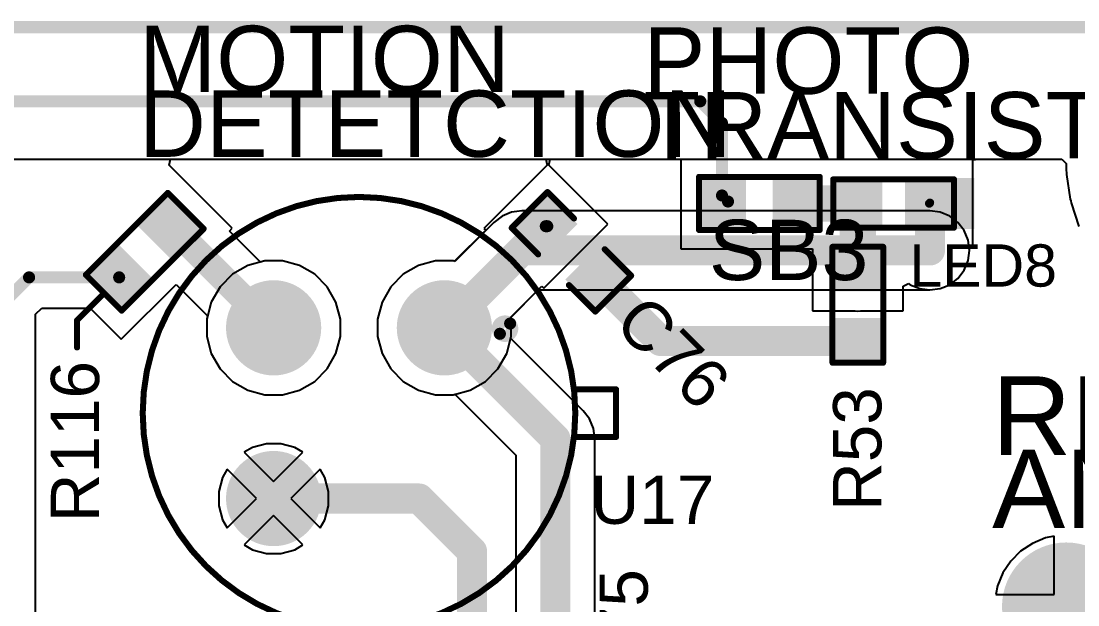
# Model space of a CAD drawing. Header units: millimetres. Extents: x 0 to 214, y 0 to 214.
# Drawn here: x 6.832 to 7.708, y 4.294 to 4.777 of the extents above; entities that cross this region are included whole.
import ezdxf

# ---------------------------------------------------------------- set-up
doc = ezdxf.new("R2010")
doc.units = ezdxf.units.MM
doc.header["$MEASUREMENT"] = 0
for name, color, linetype in [('BottomLayer', 5, 'Continuous'), ('BottomSolder', 6, 'Continuous'), ('Mechanical2', 216, 'Continuous'), ('MultiLayer', 9, 'Continuous'), ('PadHoleLayer', 156, 'Continuous'), ('TopLayer', 1, 'Continuous'), ('TopOverlay', 2, 'Continuous'), ('TopPaste', 8, 'Continuous'), ('TopSolder', 216, 'Continuous'), ('ViaHoleLayer', 16, 'Continuous')]:
    doc.layers.add(name, color=color, linetype=linetype)
doc.styles.add('Arial', font='', dxfattribs={"height": 0.2})
doc.styles.get('Arial').set_extended_font_data('Arial')

# ---------------------------------------------------------------- blocks, each defined once
blk = doc.blocks.new('R___0603_222')
at = {"layer": 'TopLayer'}
for points in [[(-0.015, 0.0175), (-0.015, -0.0175), (-0.045, -0.0175), (-0.045, 0.0175)], [(0.045, 0.0175), (0.045, -0.0175), (0.015, -0.0175), (0.015, 0.0175)]]:
    blk.add_hatch(color=1, dxfattribs=at).paths.add_polyline_path(points)
at = {"layer": 'TopPaste'}
for points in [[(-0.015, 0.0175), (-0.015, -0.0175), (-0.045, -0.0175), (-0.045, 0.0175)], [(0.045, 0.0175), (0.045, -0.0175), (0.015, -0.0175), (0.015, 0.0175)]]:
    blk.add_hatch(color=8, dxfattribs=at).paths.add_polyline_path(points)
at = {"layer": 'TopSolder'}
for points in [[(-0.011, 0.0215), (-0.011, -0.0215), (-0.049, -0.0215), (-0.049, 0.0215)], [(0.049, 0.0215), (0.049, -0.0215), (0.011, -0.0215), (0.011, 0.0215)]]:
    blk.add_hatch(color=216, dxfattribs=at).paths.add_polyline_path(points)
at = {"layer": 'TopOverlay', "const_width": 0.005}
for points in [[(0.048, 0.021), (-0.048, 0.021)], [(-0.048, -0.021), (-0.048, 0.021)], [(0.048, -0.021), (0.048, 0.021)], [(0.048, -0.021), (-0.048, -0.021)]]:
    blk.add_lwpolyline(points, dxfattribs=at)
at = {"layer": 'TopOverlay', "const_width": 0.0025}
for points in [[(-0.04925, 0.021, 1), (-0.04675, 0.021, 1)], [(-0.04925, 0.021, 1), (-0.04675, 0.021, 1)], [(0.04675, 0.021, 1), (0.04925, 0.021, 1)], [(0.04675, 0.021, 1), (0.04925, 0.021, 1)], [(-0.04925, -0.021, 1), (-0.04675, -0.021, 1)], [(-0.04925, -0.021, 1), (-0.04675, -0.021, 1)], [(0.04675, -0.021, 1), (0.04925, -0.021, 1)], [(0.04675, -0.021, 1), (0.04925, -0.021, 1)]]:
    blk.add_lwpolyline(points, format="xyb", close=True, dxfattribs=at)
blk = doc.blocks.new('HJ_SMA508_241')
at = {"layer": 'BottomLayer'}
h = blk.add_hatch(color=5, dxfattribs=at)
edge = h.paths.add_edge_path()
edge.add_arc((-0.1, 0.1), 0.0492126, 0, 360)
h = blk.add_hatch(color=5, dxfattribs=at)
edge = h.paths.add_edge_path()
edge.add_arc((0.1, 0.1), 0.0492126, 0, 360)
h = blk.add_hatch(color=5, dxfattribs=at)
edge = h.paths.add_edge_path()
edge.add_arc((0, 0), 0.0492126, 0, 360)
h = blk.add_hatch(color=5, dxfattribs=at)
edge = h.paths.add_edge_path()
edge.add_arc((-0.1, -0.1), 0.0492126, 0, 360)
h = blk.add_hatch(color=5, dxfattribs=at)
edge = h.paths.add_edge_path()
edge.add_arc((0.1, -0.1), 0.0492126, 0, 360)
at = {"layer": 'BottomSolder'}
h = blk.add_hatch(color=6, dxfattribs=at)
edge = h.paths.add_edge_path()
edge.add_arc((-0.1, 0.1), 0.0532126, 0, 360)
h = blk.add_hatch(color=6, dxfattribs=at)
edge = h.paths.add_edge_path()
edge.add_arc((0.1, 0.1), 0.0532126, 0, 360)
h = blk.add_hatch(color=6, dxfattribs=at)
edge = h.paths.add_edge_path()
edge.add_arc((0, 0), 0.0532126, 0, 360)
h = blk.add_hatch(color=6, dxfattribs=at)
edge = h.paths.add_edge_path()
edge.add_arc((-0.1, -0.1), 0.0532126, 0, 360)
h = blk.add_hatch(color=6, dxfattribs=at)
edge = h.paths.add_edge_path()
edge.add_arc((0.1, -0.1), 0.0532126, 0, 360)
at = {"layer": 'MultiLayer'}
h = blk.add_hatch(color=9, dxfattribs=at)
edge = h.paths.add_edge_path()
edge.add_arc((-0.1, 0.1), 0.0492126, 0, 360)
h = blk.add_hatch(color=9, dxfattribs=at)
edge = h.paths.add_edge_path()
edge.add_arc((0.1, 0.1), 0.0492126, 0, 360)
h = blk.add_hatch(color=9, dxfattribs=at)
edge = h.paths.add_edge_path()
edge.add_arc((0, 0), 0.0492126, 0, 360)
h = blk.add_hatch(color=9, dxfattribs=at)
edge = h.paths.add_edge_path()
edge.add_arc((-0.1, -0.1), 0.0492126, 0, 360)
h = blk.add_hatch(color=9, dxfattribs=at)
edge = h.paths.add_edge_path()
edge.add_arc((0.1, -0.1), 0.0492126, 0, 360)
at = {"layer": 'PadHoleLayer'}
h = blk.add_hatch(color=156, dxfattribs=at)
edge = h.paths.add_edge_path()
edge.add_arc((-0.1, 0.1), 0.0295275, 0, 360)
h = blk.add_hatch(color=156, dxfattribs=at)
edge = h.paths.add_edge_path()
edge.add_arc((0.1, 0.1), 0.0295275, 0, 360)
h = blk.add_hatch(color=156, dxfattribs=at)
edge = h.paths.add_edge_path()
edge.add_arc((0, 0), 0.027559, 0, 360)
h = blk.add_hatch(color=156, dxfattribs=at)
edge = h.paths.add_edge_path()
edge.add_arc((-0.1, -0.1), 0.0295275, 0, 360)
h = blk.add_hatch(color=156, dxfattribs=at)
edge = h.paths.add_edge_path()
edge.add_arc((0.1, -0.1), 0.0295275, 0, 360)
at = {"layer": 'TopLayer'}
h = blk.add_hatch(color=1, dxfattribs=at)
edge = h.paths.add_edge_path()
edge.add_arc((-0.1, 0.1), 0.0492126, 0, 360)
h = blk.add_hatch(color=1, dxfattribs=at)
edge = h.paths.add_edge_path()
edge.add_arc((0.1, 0.1), 0.0492126, 0, 360)
h = blk.add_hatch(color=1, dxfattribs=at)
edge = h.paths.add_edge_path()
edge.add_arc((0, 0), 0.0492126, 0, 360)
h = blk.add_hatch(color=1, dxfattribs=at)
edge = h.paths.add_edge_path()
edge.add_arc((-0.1, -0.1), 0.0492126, 0, 360)
h = blk.add_hatch(color=1, dxfattribs=at)
edge = h.paths.add_edge_path()
edge.add_arc((0.1, -0.1), 0.0492126, 0, 360)
at = {"layer": 'TopSolder'}
h = blk.add_hatch(color=216, dxfattribs=at)
edge = h.paths.add_edge_path()
edge.add_arc((-0.1, 0.1), 0.0532126, 0, 360)
h = blk.add_hatch(color=216, dxfattribs=at)
edge = h.paths.add_edge_path()
edge.add_arc((0.1, 0.1), 0.0532126, 0, 360)
h = blk.add_hatch(color=216, dxfattribs=at)
edge = h.paths.add_edge_path()
edge.add_arc((0, 0), 0.0532126, 0, 360)
h = blk.add_hatch(color=216, dxfattribs=at)
edge = h.paths.add_edge_path()
edge.add_arc((-0.1, -0.1), 0.0532126, 0, 360)
h = blk.add_hatch(color=216, dxfattribs=at)
edge = h.paths.add_edge_path()
edge.add_arc((0.1, -0.1), 0.0532126, 0, 360)
at = {"layer": 'TopOverlay', "const_width": 0.005}
for points in [[(0.045, 0.12), (-0.043, 0.12)], [(-0.12, -0.045), (-0.12, 0.043)], [(0.12, -0.045), (0.12, 0.043)], [(0.045, -0.12), (-0.043, -0.12)]]:
    blk.add_lwpolyline(points, dxfattribs=at)
at = {"layer": 'TopOverlay', "const_width": 0.0025}
for points in [[(-0.04425, 0.12, 1), (-0.04175, 0.12, 1)], [(0.04375, 0.12, 1), (0.04625, 0.12, 1)], [(-0.12125, 0.043, 1), (-0.11875, 0.043, 1)], [(0.11875, 0.043, 1), (0.12125, 0.043, 1)], [(-0.12125, -0.045, 1), (-0.11875, -0.045, 1)], [(0.11875, -0.045, 1), (0.12125, -0.045, 1)], [(-0.04425, -0.12, 1), (-0.04175, -0.12, 1)], [(0.04375, -0.12, 1), (0.04625, -0.12, 1)]]:
    blk.add_lwpolyline(points, format="xyb", close=True, dxfattribs=at)
blk = doc.blocks.new('AS312_252')
at = {"layer": 'BottomLayer'}
h = blk.add_hatch(color=5, dxfattribs=at)
edge = h.paths.add_edge_path()
edge.add_arc((-0.1, 0.05), 0.035433, 0, 360)
h = blk.add_hatch(color=5, dxfattribs=at)
edge = h.paths.add_edge_path()
edge.add_arc((0.1, 0.05), 0.035433, 0, 360)
h = blk.add_hatch(color=5, dxfattribs=at)
edge = h.paths.add_edge_path()
edge.add_arc((1e-07, -0.05), 0.035433, 0, 360)
at = {"layer": 'BottomSolder'}
h = blk.add_hatch(color=6, dxfattribs=at)
edge = h.paths.add_edge_path()
edge.add_arc((-0.1, 0.05), 0.039433, 0, 360)
h = blk.add_hatch(color=6, dxfattribs=at)
edge = h.paths.add_edge_path()
edge.add_arc((0.1, 0.05), 0.039433, 0, 360)
h = blk.add_hatch(color=6, dxfattribs=at)
edge = h.paths.add_edge_path()
edge.add_arc((1e-07, -0.05), 0.039433, 0, 360)
at = {"layer": 'MultiLayer'}
h = blk.add_hatch(color=9, dxfattribs=at)
edge = h.paths.add_edge_path()
edge.add_arc((-0.1, 0.05), 0.035433, 0, 360)
h = blk.add_hatch(color=9, dxfattribs=at)
edge = h.paths.add_edge_path()
edge.add_arc((0.1, 0.05), 0.035433, 0, 360)
h = blk.add_hatch(color=9, dxfattribs=at)
edge = h.paths.add_edge_path()
edge.add_arc((1e-07, -0.05), 0.035433, 0, 360)
at = {"layer": 'PadHoleLayer'}
h = blk.add_hatch(color=156, dxfattribs=at)
edge = h.paths.add_edge_path()
edge.add_arc((-0.1, 0.05), 0.0177165, 0, 360)
h = blk.add_hatch(color=156, dxfattribs=at)
edge = h.paths.add_edge_path()
edge.add_arc((0.1, 0.05), 0.0177165, 0, 360)
h = blk.add_hatch(color=156, dxfattribs=at)
edge = h.paths.add_edge_path()
edge.add_arc((1e-07, -0.05), 0.0177165, 0, 360)
at = {"layer": 'TopLayer'}
h = blk.add_hatch(color=1, dxfattribs=at)
edge = h.paths.add_edge_path()
edge.add_arc((-0.1, 0.05), 0.035433, 0, 360)
h = blk.add_hatch(color=1, dxfattribs=at)
edge = h.paths.add_edge_path()
edge.add_arc((0.1, 0.05), 0.035433, 0, 360)
h = blk.add_hatch(color=1, dxfattribs=at)
edge = h.paths.add_edge_path()
edge.add_arc((1e-07, -0.05), 0.035433, 0, 360)
at = {"layer": 'TopSolder'}
h = blk.add_hatch(color=216, dxfattribs=at)
edge = h.paths.add_edge_path()
edge.add_arc((-0.1, 0.05), 0.039433, 0, 360)
h = blk.add_hatch(color=216, dxfattribs=at)
edge = h.paths.add_edge_path()
edge.add_arc((0.1, 0.05), 0.039433, 0, 360)
h = blk.add_hatch(color=216, dxfattribs=at)
edge = h.paths.add_edge_path()
edge.add_arc((1e-07, -0.05), 0.039433, 0, 360)
at = {"layer": 'TopOverlay'}
for points, const_width in [([(0.1791338, 0.05, 1), (-0.179134, 0.05, 1)], 0.005), ([(-0.1379021, 0.2144909, 1), (-0.1354021, 0.2144909, 1)], 0.0025), ([(-0.1379021, 0.2144909, 1), (-0.1354021, 0.2144909, 1)], 0.0025), ([(-0.1657588, 0.1866342, 1), (-0.1632588, 0.1866342, 1)], 0.0025), ([(-0.1657409, 0.1866521, 1), (-0.1632409, 0.1866521, 1)], 0.0025), ([(-0.1133305, 0.1899194, 1), (-0.1108305, 0.1899194, 1)], 0.0025), ([(-0.14125, 0.1619999, 1), (-0.13875, 0.1619999, 1)], 0.0025), ([(-0.129, 0.086, 1), (-0.141, 0.086, 1)], 0.01), ([(-0.1435, 0.086, 1), (-0.1385, 0.086, 1)], 0.005), ([(-0.1315, 0.086, 1), (-0.1265, 0.086, 1)], 0.005), ([(-0.180384, 0.05, 1), (-0.177884, 0.05, 1)], 0.0025), ([(0.1778838, 0.05, 1), (0.1803838, 0.05, 1)], 0.0025)]:
    blk.add_lwpolyline(points, format="xyb", close=True, dxfattribs=dict(at, const_width=const_width))
at = {"layer": 'TopOverlay', "const_width": 0.005}
for points in [[(-0.1366521, 0.2144909), (-0.1644909, 0.1866521)], [(-0.1120805, 0.1899194), (-0.1366521, 0.2144909)], [(-0.14, 0.1619999), (-0.1645088, 0.1866342)]]:
    blk.add_lwpolyline(points, dxfattribs=at)
blk = doc.blocks.new('ALS_PT19_315C_L177_TR_297')
at = {"layer": 'TopLayer'}
for points in [[(-0.04566925, 0.01614175), (-0.01338575, 0.01614175), (-0.01338575, -0.01614175), (-0.04566925, -0.01614175)], [(0.01338585, 0.01614175), (0.04566935, 0.01614175), (0.04566935, -0.01614175), (0.01338585, -0.01614175)]]:
    blk.add_hatch(color=1, dxfattribs=at).paths.add_polyline_path(points)
at = {"layer": 'TopOverlay'}
blk.add_hatch(color=2, dxfattribs=at).paths.add_polyline_path([(-0.0670057, -0.0209943), (-0.0500057, -0.0209943), (-0.0500057, 0.0210057), (-0.0670057, 0.0210057)])
at = {"layer": 'TopPaste'}
for points in [[(-0.04566925, 0.01614175), (-0.01338575, 0.01614175), (-0.01338575, -0.01614175), (-0.04566925, -0.01614175)], [(0.01338585, 0.01614175), (0.04566935, 0.01614175), (0.04566935, -0.01614175), (0.01338585, -0.01614175)]]:
    blk.add_hatch(color=8, dxfattribs=at).paths.add_polyline_path(points)
at = {"layer": 'TopSolder'}
for points in [[(-0.04966925, 0.02014175), (-0.00938575, 0.02014175), (-0.00938575, -0.02014175), (-0.04966925, -0.02014175)], [(0.00938585, 0.02014175), (0.04966935, 0.02014175), (0.04966935, -0.02014175), (0.00938585, -0.02014175)]]:
    blk.add_hatch(color=216, dxfattribs=at).paths.add_polyline_path(points)
at = {"layer": 'TopOverlay', "const_width": 0.005}
for points in [[(-0.0499999, 0.02), (-0.0499999, -0.02)], [(0.049, 0.02), (-0.0499999, 0.02)], [(0.05, 0.02), (0.05, -0.02)], [(0.05, -0.02), (-0.0499999, -0.02)]]:
    blk.add_lwpolyline(points, dxfattribs=at)
at = {"layer": 'TopOverlay', "const_width": 0.0025}
for points in [[(-0.0512499, 0.02, 1), (-0.0487499, 0.02, 1)], [(-0.0512499, 0.02, 1), (-0.0487499, 0.02, 1)], [(0.04775, 0.02, 1), (0.05025, 0.02, 1)], [(0.04875, 0.02, 1), (0.05125, 0.02, 1)], [(-0.0512499, -0.02, 1), (-0.0487499, -0.02, 1)], [(-0.0512499, -0.02, 1), (-0.0487499, -0.02, 1)], [(0.04875, -0.02, 1), (0.05125, -0.02, 1)], [(0.04875, -0.02, 1), (0.05125, -0.02, 1)]]:
    blk.add_lwpolyline(points, format="xyb", close=True, dxfattribs=at)
blk = doc.blocks.new('C__0603_320')
at = {"layer": 'TopLayer'}
for points in [[(-0.015, 0.0175), (-0.015, -0.0175), (-0.045, -0.0175), (-0.045, 0.0175)], [(0.045, 0.0175), (0.045, -0.0175), (0.015, -0.0175), (0.015, 0.0175)]]:
    blk.add_hatch(color=1, dxfattribs=at).paths.add_polyline_path(points)
at = {"layer": 'TopPaste'}
for points in [[(-0.015, 0.0175), (-0.015, -0.0175), (-0.045, -0.0175), (-0.045, 0.0175)], [(0.045, 0.0175), (0.045, -0.0175), (0.015, -0.0175), (0.015, 0.0175)]]:
    blk.add_hatch(color=8, dxfattribs=at).paths.add_polyline_path(points)
at = {"layer": 'TopSolder'}
for points in [[(-0.0126378, 0.0198622), (-0.0126378, -0.0198622), (-0.0473622, -0.0198622), (-0.0473622, 0.0198622)], [(0.0473622, 0.0198622), (0.0473622, -0.0198622), (0.0126378, -0.0198622), (0.0126378, 0.0198622)]]:
    blk.add_hatch(color=216, dxfattribs=at).paths.add_polyline_path(points)
at = {"layer": 'TopOverlay', "const_width": 0.005}
for points in [[(-0.049, -0.021), (-0.049, 0.021)], [(-0.049, 0.021), (-0.018, 0.021)], [(0.018, 0.021), (0.049, 0.021)], [(0.049, -0.021), (0.049, 0.021)], [(-0.049, -0.021), (-0.018, -0.021)], [(0.018, -0.021), (0.049, -0.021)]]:
    blk.add_lwpolyline(points, dxfattribs=at)
at = {"layer": 'TopOverlay', "const_width": 0.0025}
for points in [[(-0.05025, 0.021, 1), (-0.04775, 0.021, 1)], [(-0.05025, 0.021, 1), (-0.04775, 0.021, 1)], [(-0.01925, 0.021, 1), (-0.01675, 0.021, 1)], [(0.01675, 0.021, 1), (0.01925, 0.021, 1)], [(0.04775, 0.021, 1), (0.05025, 0.021, 1)], [(0.04775, 0.021, 1), (0.05025, 0.021, 1)], [(-0.05025, -0.021, 1), (-0.04775, -0.021, 1)], [(-0.05025, -0.021, 1), (-0.04775, -0.021, 1)], [(-0.01925, -0.021, 1), (-0.01675, -0.021, 1)], [(0.01675, -0.021, 1), (0.01925, -0.021, 1)], [(0.04775, -0.021, 1), (0.05025, -0.021, 1)], [(0.04775, -0.021, 1), (0.05025, -0.021, 1)]]:
    blk.add_lwpolyline(points, format="xyb", close=True, dxfattribs=at)
blk = doc.blocks.new('S______B______391')
at = {"layer": 'TopLayer'}
for points in [[(-0.045, -0.0175), (-0.045, 0.0175), (-0.015, 0.0175), (-0.015, -0.0175)], [(0.015, -0.0175), (0.015, 0.0175), (0.045, 0.0175), (0.045, -0.0175)]]:
    blk.add_hatch(color=1, dxfattribs=at).paths.add_polyline_path(points)
at = {"layer": 'TopPaste'}
for points in [[(-0.045, -0.0175), (-0.045, 0.0175), (-0.015, 0.0175), (-0.015, -0.0175)], [(0.015, -0.0175), (0.015, 0.0175), (0.045, 0.0175), (0.045, -0.0175)]]:
    blk.add_hatch(color=8, dxfattribs=at).paths.add_polyline_path(points)
at = {"layer": 'TopSolder'}
for points in [[(-0.049, -0.0215), (-0.049, 0.0215), (-0.011, 0.0215), (-0.011, -0.0215)], [(0.011, -0.0215), (0.011, 0.0215), (0.049, 0.0215), (0.049, -0.0215)]]:
    blk.add_hatch(color=216, dxfattribs=at).paths.add_polyline_path(points)
at = {"layer": 'TopOverlay', "const_width": 0.005}
for points in [[(0.05, 0.022), (-0.05, 0.022)], [(-0.05, 0.022), (-0.05, -0.022)], [(0.05, 0.022), (0.05, -0.022)], [(0.05, -0.022), (-0.05, -0.022)]]:
    blk.add_lwpolyline(points, dxfattribs=at)
at = {"layer": 'TopOverlay', "const_width": 0.0025}
for points in [[(-0.05125, 0.022, 1), (-0.04875, 0.022, 1)], [(-0.05125, 0.022, 1), (-0.04875, 0.022, 1)], [(0.04875, 0.022, 1), (0.05125, 0.022, 1)], [(0.04875, 0.022, 1), (0.05125, 0.022, 1)], [(-0.05125, -0.022, 1), (-0.04875, -0.022, 1)], [(-0.05125, -0.022, 1), (-0.04875, -0.022, 1)], [(0.04875, -0.022, 1), (0.05125, -0.022, 1)], [(0.04875, -0.022, 1), (0.05125, -0.022, 1)]]:
    blk.add_lwpolyline(points, format="xyb", close=True, dxfattribs=at)
blk = doc.blocks.new('R___0603_397')
at = {"layer": 'TopLayer'}
for points in [[(-0.015, 0.0175), (-0.015, -0.0175), (-0.045, -0.0175), (-0.045, 0.0175)], [(0.045, 0.0175), (0.045, -0.0175), (0.015, -0.0175), (0.015, 0.0175)]]:
    blk.add_hatch(color=1, dxfattribs=at).paths.add_polyline_path(points)
at = {"layer": 'TopPaste'}
for points in [[(-0.015, 0.0175), (-0.015, -0.0175), (-0.045, -0.0175), (-0.045, 0.0175)], [(0.045, 0.0175), (0.045, -0.0175), (0.015, -0.0175), (0.015, 0.0175)]]:
    blk.add_hatch(color=8, dxfattribs=at).paths.add_polyline_path(points)
at = {"layer": 'TopSolder'}
for points in [[(-0.011, 0.0215), (-0.011, -0.0215), (-0.049, -0.0215), (-0.049, 0.0215)], [(0.049, 0.0215), (0.049, -0.0215), (0.011, -0.0215), (0.011, 0.0215)]]:
    blk.add_hatch(color=216, dxfattribs=at).paths.add_polyline_path(points)
at = {"layer": 'TopOverlay', "const_width": 0.005}
for points in [[(-0.048, 0.021), (-0.048, -0.021)], [(-0.048, 0.021), (0.048, 0.021)], [(0.048, 0.021), (0.048, -0.021)], [(-0.048, -0.021), (0.048, -0.021)]]:
    blk.add_lwpolyline(points, dxfattribs=at)
at = {"layer": 'TopOverlay', "const_width": 0.0025}
for points in [[(-0.04925, 0.021, 1), (-0.04675, 0.021, 1)], [(-0.04925, 0.021, 1), (-0.04675, 0.021, 1)], [(0.04675, 0.021, 1), (0.04925, 0.021, 1)], [(0.04675, 0.021, 1), (0.04925, 0.021, 1)], [(-0.04925, -0.021, 1), (-0.04675, -0.021, 1)], [(-0.04925, -0.021, 1), (-0.04675, -0.021, 1)], [(0.04675, -0.021, 1), (0.04925, -0.021, 1)], [(0.04675, -0.021, 1), (0.04925, -0.021, 1)]]:
    blk.add_lwpolyline(points, format="xyb", close=True, dxfattribs=at)

msp = doc.modelspace()

# ---------------------------------------------------------------- hatches: boundary and pattern name
at = {"layer": 'BottomLayer'}
h = msp.add_hatch(color=5, dxfattribs=at)
edge = h.paths.add_edge_path()
edge.add_arc((7.5851096, 4.587533), 0.011811, 0, 360)
h = msp.add_hatch(color=5, dxfattribs=at)
edge = h.paths.add_edge_path()
edge.add_arc((7.4738676, 4.512533), 0.011811, 0, 360)
at = {"layer": 'TopLayer'}
h = msp.add_hatch(color=1, dxfattribs=at)
edge = h.paths.add_edge_path()
edge.add_arc((7.5851096, 4.587533), 0.011811, 0, 360)
h = msp.add_hatch(color=1, dxfattribs=at)
edge = h.paths.add_edge_path()
edge.add_arc((7.4738676, 4.512533), 0.011811, 0, 360)
at = {"layer": 'ViaHoleLayer'}
h = msp.add_hatch(color=16, dxfattribs=at)
edge = h.paths.add_edge_path()
edge.add_arc((7.5851096, 4.587533), 0.0059055, 0, 360)
h = msp.add_hatch(color=16, dxfattribs=at)
edge = h.paths.add_edge_path()
edge.add_arc((7.4738676, 4.512533), 0.0059055, 0, 360)

# ---------------------------------------------------------------- linework, layer by layer
at = {"layer": 'BottomLayer'}
for p, q in [((3.7879547, 4.6631298), (7.6943672, 4.6631298)), ((7.6943672, 4.6631298), (7.6979028, 4.6595942)), ((7.6979028, 4.6595942), (7.6979027, 4.6536865)), ((7.6979027, 4.6536865), (7.6982154, 4.6521145)), ((7.6982154, 4.6521145), (7.6981511, 4.6505134)), ((7.6981511, 4.6505134), (7.7013683, 4.6300884)), ((7.7013683, 4.6300884), (7.7019217, 4.6285845)), ((7.7019217, 4.6285845), (7.7021073, 4.6269929)), ((7.7021073, 4.6269929), (7.7084634, 4.6073171)), ((7.2307249, 4.6159217), (7.2239359, 4.6107122)), ((7.2386309, 4.6191965), (7.2307249, 4.6159217)), ((7.242873, 4.6197549), (7.2386309, 4.6191965)), ((7.2471151, 4.6203134), (7.242873, 4.6197549)), ((7.5851096, 4.6203134), (7.2471151, 4.6203134)), ((7.5935938, 4.6191964), (7.5851096, 4.6203134)), ((7.6014998, 4.6159217), (7.5935938, 4.6191964)), ((7.6082888, 4.6107122), (7.6014998, 4.6159217)), ((7.2239359, 4.6107122), (7.1916775, 4.5784538)), ((7.6134983, 4.6039232), (7.6082888, 4.6107122)), ((7.616773, 4.5960172), (7.6134983, 4.6039232)), ((7.61789, 4.587533), (7.616773, 4.5960172)), ((7.616773, 4.5790488), (7.61789, 4.587533)), ((7.0342591, 4.5788292), (7.0201607, 4.5750516)), ((7.0488549, 4.5788292), (7.0342591, 4.5788292)), ((7.0629533, 4.5750516), (7.0488549, 4.5788292)), ((7.1756805, 4.5788292), (7.1615821, 4.5750516)), ((7.1902763, 4.5788292), (7.1756805, 4.5788292)), ((7.1916775, 4.5784538), (7.1902763, 4.5788292)), ((7.6134983, 4.5711428), (7.616773, 4.5790488)), ((7.0201607, 4.5750516), (7.0075203, 4.5677537)), ((7.0755937, 4.5677537), (7.0629533, 4.5750516)), ((7.1615821, 4.5750516), (7.1489417, 4.5677537)), ((7.6082888, 4.5643538), (7.6134983, 4.5711428)), ((7.0075203, 4.5677537), (6.9971996, 4.557433)), ((7.0859144, 4.557433), (7.0755937, 4.5677537)), ((7.1489417, 4.5677537), (7.138621, 4.557433)), ((7.6014998, 4.5591443), (7.6082888, 4.5643538)), ((6.9971996, 4.557433), (6.9899017, 4.5447926)), ((7.0932123, 4.5447926), (7.0859144, 4.557433)), ((7.138621, 4.557433), (7.1313231, 4.5447926)), ((7.2380359, 4.5320954), (7.2606931, 4.5547526)), ((7.2606931, 4.5547526), (7.5851096, 4.5547526)), ((7.5851096, 4.5547526), (7.5935938, 4.5558696)), ((7.5935938, 4.5558696), (7.6014998, 4.5591443)), ((6.9899017, 4.5447926), (6.9861241, 4.5306942)), ((7.0969899, 4.5306942), (7.0932123, 4.5447926)), ((7.1313231, 4.5447926), (7.1275455, 4.5306942)), ((6.9861241, 4.5306942), (6.9861241, 4.5160984)), ((7.0969899, 4.5160984), (7.0969899, 4.5306942)), ((7.1275455, 4.5306942), (7.1275455, 4.5160984)), ((7.2384113, 4.5306942), (7.2380359, 4.5320954)), ((7.2384113, 4.5160984), (7.2384113, 4.5306942)), ((6.9861241, 4.5160984), (6.9899017, 4.502)), ((7.0932123, 4.502), (7.0969899, 4.5160984)), ((7.1275455, 4.5160984), (7.1313231, 4.502)), ((7.2346337, 4.502), (7.2384113, 4.5160984)), ((6.9899017, 4.502), (6.9971996, 4.4893596)), ((7.0859144, 4.4893596), (7.0932123, 4.502)), ((7.1313231, 4.502), (7.138621, 4.4893596)), ((7.2273358, 4.4893596), (7.2346337, 4.502)), ((6.9971996, 4.4893596), (7.0075203, 4.4790389)), ((7.0755937, 4.4790389), (7.0859144, 4.4893596)), ((7.138621, 4.4893596), (7.1489417, 4.4790389)), ((7.2170151, 4.4790389), (7.2273358, 4.4893596)), ((7.0075203, 4.4790389), (7.0201607, 4.471741)), ((7.0629533, 4.471741), (7.0755937, 4.4790389)), ((7.1489417, 4.4790389), (7.1615821, 4.471741)), ((7.2043747, 4.471741), (7.2170151, 4.4790389)), ((7.0201607, 4.471741), (7.0342591, 4.4679634)), ((7.0342591, 4.4679634), (7.0488549, 4.4679634)), ((7.0488549, 4.4679634), (7.0629533, 4.471741)), ((7.1615821, 4.471741), (7.1756805, 4.4679634)), ((7.1756805, 4.4679634), (7.1902763, 4.4679634)), ((7.1902763, 4.4679634), (7.2043747, 4.471741)), ((7.0240206, 4.4243118), (7.0172639, 4.4204108)), ((7.0172639, 4.4204108), (7.0415574, 4.3961173)), ((7.0355758, 4.427408), (7.0240206, 4.4243118)), ((7.0475384, 4.427408), (7.0355758, 4.427408)), ((7.0415574, 4.3961173), (7.0658508, 4.4204106)), ((7.0590936, 4.4243118), (7.0475384, 4.427408)), ((7.0658508, 4.4204106), (7.0590936, 4.4243118)), ((7.0031216, 4.4062688), (6.9992203, 4.3995115)), ((7.0274153, 4.3819751), (7.0031216, 4.4062688)), ((7.0799928, 4.4062684), (7.0556996, 4.3819751)), ((7.0838939, 4.3995115), (7.0799928, 4.4062684)), ((6.9992203, 4.3995115), (6.9961241, 4.3879563)), ((7.0869901, 4.3879563), (7.0838939, 4.3995115)), ((6.9961241, 4.3879563), (6.9961241, 4.3759937)), ((7.0869901, 4.3759937), (7.0869901, 4.3879563)), ((6.9961241, 4.3759937), (6.9992203, 4.3644385)), ((7.0031215, 4.3576814), (7.0274153, 4.3819751)), ((7.0556996, 4.3819751), (7.0799929, 4.3576818)), ((7.0838939, 4.3644385), (7.0869901, 4.3759937)), ((7.0415574, 4.367833), (7.0172637, 4.3435393)), ((7.0658509, 4.3435395), (7.0415574, 4.367833)), ((6.9992203, 4.3644385), (7.0031215, 4.3576814)), ((7.0799929, 4.3576818), (7.0838939, 4.3644385)), ((7.687978, 4.3507797), (7.6807067, 4.3493334)), ((7.687978, 4.3023965), (7.687978, 4.3507797)), ((7.0172637, 4.3435393), (7.0240206, 4.3396382)), ((7.0590936, 4.3396382), (7.0658509, 4.3435395)), ((7.6699307, 4.3448698), (7.6602326, 4.3383897)), ((7.6807067, 4.3493334), (7.6699307, 4.3448698)), ((7.0240206, 4.3396382), (7.0355758, 4.336542)), ((7.0355758, 4.336542), (7.0475384, 4.336542)), ((7.0475384, 4.336542), (7.0590936, 4.3396382)), ((7.6602326, 4.3383897), (7.651985, 4.3301421)), ((7.651985, 4.3301421), (7.6455049, 4.320444)), ((7.6455049, 4.320444), (7.6410413, 4.309668)), ((7.6410413, 4.309668), (7.6395949, 4.3023965)), ((7.6395949, 4.3023965), (7.687978, 4.3023965))]:
    msp.add_line(p, q, dxfattribs=at)
at = {"layer": 'BottomLayer', "const_width": 0.025}
for points in [[(7.1829784, 4.5233963), (7.2471151, 4.587533)], [(7.2471151, 4.587533), (7.5851096, 4.587533)]]:
    msp.add_lwpolyline(points, dxfattribs=at)
at = {"layer": 'BottomLayer', "const_width": 0.0125}
for points in [[(7.2408651, 4.587533, 1), (7.2533651, 4.587533, 1)], [(7.2408651, 4.587533, 1), (7.2533651, 4.587533, 1)], [(7.5788596, 4.587533, 1), (7.5913596, 4.587533, 1)], [(7.1767284, 4.5233963, 1), (7.1892284, 4.5233963, 1)]]:
    msp.add_lwpolyline(points, format="xyb", close=True, dxfattribs=at)
at = {"layer": 'Mechanical2', "const_width": 0.01}
msp.add_lwpolyline([(-0.1093291, 4.7724586), (7.961537, 4.7724586)], dxfattribs=at)
at = {"layer": 'TopLayer'}
for p, q in [((6.9550423, 4.6581298), (6.9561132, 4.6631298)), ((7.0073181, 4.605854), (6.9550423, 4.6581298)), ((6.9561132, 4.6631298), (7.2669958, 4.6631298)), ((7.2680147, 4.6581298), (7.2157021, 4.6058172)), ((7.2669958, 4.6631298), (7.2680147, 4.6581298)), ((7.2694555, 4.6581298), (7.2704744, 4.6631298)), ((7.3182325, 4.6093528), (7.2694555, 4.6581298)), ((7.2704744, 4.6631298), (7.3788676, 4.6631298)), ((7.3788676, 4.6631298), (7.3788676, 4.5889636)), ((7.6206476, 4.6625379), (7.6254025, 4.6631298)), ((7.6206476, 4.5902546), (7.6206476, 4.6625379)), ((7.6254025, 4.6631298), (7.6943673, 4.6631298)), ((7.6943673, 4.6631298), (7.6979029, 4.6595942)), ((7.6979029, 4.6595942), (7.6979028, 4.6536866)), ((7.6979028, 4.6536866), (7.6982154, 4.652115)), ((7.6982154, 4.652115), (7.6981511, 4.6505137)), ((7.6981511, 4.6505137), (7.7013682, 4.6300885)), ((7.7013682, 4.6300885), (7.7019217, 4.6285843)), ((7.7019217, 4.6285843), (7.7021073, 4.6269928)), ((7.7021073, 4.6269928), (7.7084634, 4.607317)), ((7.0049985, 4.6035344), (7.0073181, 4.605854)), ((7.0306663, 4.5778665), (7.0049985, 4.6035344)), ((7.2171987, 4.6043206), (7.1914049, 4.5785268)), ((7.2157021, 4.6058172), (7.2171987, 4.6043206)), ((7.2651995, 4.5563198), (7.3182325, 4.6093528)), ((7.3788676, 4.5889636), (7.4878835, 4.5889636)), ((7.4878835, 4.5889636), (7.4878835, 4.537533)), ((7.616773, 4.5790488), (7.61789, 4.587533)), ((7.61789, 4.587533), (7.61789, 4.5902546)), ((7.61789, 4.5902546), (7.6206476, 4.5902546)), ((7.0342591, 4.5788292), (7.0306663, 4.5778665)), ((7.0488549, 4.5788292), (7.0342591, 4.5788292)), ((7.0629533, 4.5750516), (7.0488549, 4.5788292)), ((7.1756805, 4.5788292), (7.1615821, 4.5750516)), ((7.1902763, 4.5788292), (7.1756805, 4.5788292)), ((7.1914049, 4.5785268), (7.1902763, 4.5788292)), ((7.6134983, 4.5711428), (7.616773, 4.5790488)), ((7.0755937, 4.5677537), (7.0629533, 4.5750516)), ((7.1615821, 4.5750516), (7.1489417, 4.5677537)), ((7.6082888, 4.5643538), (7.6134983, 4.5711428)), ((7.0859144, 4.557433), (7.0755937, 4.5677537)), ((7.1489417, 4.5677537), (7.138621, 4.557433)), ((7.5628835, 4.5579699), (7.5673679, 4.5601813)), ((7.5673679, 4.5601813), (7.5687194, 4.5591443)), ((7.6014998, 4.5591443), (7.6082888, 4.5643538)), ((6.9153943, 4.5139302), (6.9607795, 4.5593154)), ((6.9607795, 4.5593154), (6.9868165, 4.5332784)), ((7.0932123, 4.5447926), (7.0859144, 4.557433)), ((7.138621, 4.557433), (7.1313231, 4.5447926)), ((7.2379628, 4.5323679), (7.2635571, 4.5579622)), ((7.2635571, 4.5579622), (7.2651995, 4.5563198)), ((7.5628835, 4.537533), (7.5628835, 4.5579699)), ((7.5687194, 4.5591443), (7.5766254, 4.5558696)), ((7.5766254, 4.5558696), (7.5851096, 4.5547526)), ((7.5851096, 4.5547526), (7.5935938, 4.5558696)), ((7.5935938, 4.5558696), (7.6014998, 4.5591443)), ((7.0969899, 4.5306942), (7.0932123, 4.5447926)), ((7.1313231, 4.5447926), (7.1275455, 4.5306942)), ((6.8444711, 4.5345899), (6.8495868, 4.5397056)), ((6.8444711, 4.227885), (6.8444711, 4.5345899)), ((6.8495868, 4.5397056), (6.8896189, 4.5397056)), ((6.8896189, 4.5397056), (6.9153943, 4.5139302)), ((7.4878835, 4.537533), (7.5230896, 4.537533)), ((7.5230896, 4.537533), (7.5253835, 4.537231)), ((7.5253835, 4.537231), (7.5276774, 4.537533)), ((7.5276774, 4.537533), (7.5628835, 4.537533)), ((6.9868165, 4.5332784), (6.9861241, 4.5306942)), ((6.9861241, 4.5306942), (6.9861241, 4.5160984)), ((7.0969899, 4.5160984), (7.0969899, 4.5306942)), ((7.1275455, 4.5306942), (7.1275455, 4.5160984)), ((7.2384113, 4.5306942), (7.2379628, 4.5323679)), ((7.2384113, 4.5160984), (7.2384113, 4.5306942)), ((6.9861241, 4.5160984), (6.9899017, 4.502)), ((7.0932123, 4.502), (7.0969899, 4.5160984)), ((7.1275455, 4.5160984), (7.1313231, 4.502)), ((7.2380359, 4.5146973), (7.2384113, 4.5160984)), ((7.2980469, 4.4546863), (7.2380359, 4.5146973)), ((6.9899017, 4.502), (6.9971996, 4.4893596)), ((7.0859144, 4.4893596), (7.0932123, 4.502)), ((7.1313231, 4.502), (7.138621, 4.4893596)), ((6.9971996, 4.4893596), (7.0075203, 4.4790389)), ((7.0755937, 4.4790389), (7.0859144, 4.4893596)), ((7.138621, 4.4893596), (7.1489417, 4.4790389)), ((7.0075203, 4.4790389), (7.0201607, 4.471741)), ((7.0629533, 4.471741), (7.0755937, 4.4790389)), ((7.1489417, 4.4790389), (7.1615821, 4.471741)), ((7.0201607, 4.471741), (7.0342591, 4.4679634)), ((7.0342591, 4.4679634), (7.0488549, 4.4679634)), ((7.0488549, 4.4679634), (7.0629533, 4.471741)), ((7.1615821, 4.471741), (7.1756805, 4.4679634)), ((7.1756805, 4.4679634), (7.1902763, 4.4679634)), ((7.1902763, 4.4679634), (7.1916774, 4.4683388)), ((7.1916774, 4.4683388), (7.2420872, 4.417929)), ((7.3032563, 4.4478973), (7.2980469, 4.4546863)), ((7.3065311, 4.4399913), (7.3032563, 4.4478973)), ((7.307648, 4.4315071), (7.3065311, 4.4399913)), ((7.307648, 4.2790344), (7.307648, 4.4315071)), ((7.0240206, 4.4243118), (7.0172639, 4.4204108)), ((7.0172639, 4.4204108), (7.0415574, 4.3961173)), ((7.0355758, 4.427408), (7.0240206, 4.4243118)), ((7.0475384, 4.427408), (7.0355758, 4.427408)), ((7.0415574, 4.3961173), (7.0658508, 4.4204106)), ((7.0590936, 4.4243118), (7.0475384, 4.427408)), ((7.0658508, 4.4204106), (7.0590936, 4.4243118)), ((7.2420872, 4.417929), (7.2420872, 4.2790344)), ((7.0031216, 4.4062688), (6.9992203, 4.3995115)), ((7.0274153, 4.3819751), (7.0031216, 4.4062688)), ((7.0799928, 4.4062684), (7.0556996, 4.3819751)), ((7.0838939, 4.3995115), (7.0799928, 4.4062684)), ((6.9992203, 4.3995115), (6.9961241, 4.3879563)), ((7.0869901, 4.3879563), (7.0838939, 4.3995115)), ((6.9961241, 4.3879563), (6.9961241, 4.3759937)), ((7.0869901, 4.3759937), (7.0869901, 4.3879563)), ((6.9961241, 4.3759937), (6.9992203, 4.3644385)), ((7.0031215, 4.3576814), (7.0274153, 4.3819751)), ((7.0556996, 4.3819751), (7.0799929, 4.3576818)), ((7.0838939, 4.3644385), (7.0869901, 4.3759937)), ((7.0415574, 4.367833), (7.0172637, 4.3435393)), ((7.0658509, 4.3435395), (7.0415574, 4.367833)), ((6.9992203, 4.3644385), (7.0031215, 4.3576814)), ((7.0799929, 4.3576818), (7.0838939, 4.3644385)), ((7.687978, 4.3507797), (7.6807067, 4.3493334)), ((7.687978, 4.3023965), (7.687978, 4.3507797)), ((7.0172637, 4.3435393), (7.0240206, 4.3396382)), ((7.0590936, 4.3396382), (7.0658509, 4.3435395)), ((7.6699307, 4.3448698), (7.6602326, 4.3383897)), ((7.6807067, 4.3493334), (7.6699307, 4.3448698)), ((7.0240206, 4.3396382), (7.0355758, 4.336542)), ((7.0355758, 4.336542), (7.0475384, 4.336542)), ((7.0475384, 4.336542), (7.0590936, 4.3396382)), ((7.6602326, 4.3383897), (7.651985, 4.3301421)), ((7.651985, 4.3301421), (7.6455049, 4.320444)), ((7.6455049, 4.320444), (7.6410413, 4.309668)), ((7.6410413, 4.309668), (7.6395949, 4.3023965)), ((7.6395949, 4.3023965), (7.687978, 4.3023965))]:
    msp.add_line(p, q, dxfattribs=at)
for points, const_width in [([(6.8198623, 4.7110344), (7.3948676, 4.7110344)], 0.01), ([(7.3948676, 4.7110344), (7.4128676, 4.6930344)], 0.01), ([(7.4128676, 4.6330344), (7.4128676, 4.6930344)], 0.01), ([(7.4778676, 4.6280344), (7.4795057, 4.6263963)], 0.03), ([(7.4795057, 4.6263963), (7.5254508, 4.6263963)], 0.03), ([(7.5254171, 4.6263626), (7.5254508, 4.6263963)], 0.03), ([(7.5851096, 4.587533), (7.5851096, 4.627)], 0.025), ([(7.4128676, 4.6330344), (7.4178676, 4.6280344)], 0.01), ([(7.5253835, 4.572533), (7.5253835, 4.6205503)], 0.03), ([(7.5845059, 4.6263963), (7.5851096, 4.627)], 0.007), ([(6.9560529, 4.6076218), (6.9566921, 4.6076218)], 0.022), ([(6.9566921, 4.6076218), (7.0409176, 4.5233963)], 0.022), ([(7.1829784, 4.5237419), (7.2667977, 4.6075612)], 0.025), ([(7.2669673, 4.607585), (7.2681927, 4.607585)], 0.01), ([(7.3093937, 4.5651586), (7.3093939, 4.5651586)], 0.025), ([(7.3093939, 4.5651586), (7.3620195, 4.512533)], 0.025), ([(6.8189813, 4.5451481), (6.8390286, 4.5651954)], 0.01), ([(6.8390286, 4.5651954), (6.9136265, 4.5651954)], 0.01), ([(7.0409176, 4.5233963), (7.041557, 4.5233963)], 0.022), ([(7.1829784, 4.5233963), (7.1829784, 4.5237419)], 0.025), ([(7.1829784, 4.5233963), (7.2748676, 4.4315071)], 0.025), ([(7.3620195, 4.512533), (7.4738676, 4.512533)], 0.025), ([(7.4738676, 4.512533), (7.5253835, 4.512533)], 0.025), ([(7.2748676, 4.2440344), (7.2748676, 4.4315071)], 0.025), ([(7.0415571, 4.381975), (7.1620251, 4.381975)], 0.025), ([(7.1620251, 4.381975), (7.2058676, 4.3381325)], 0.025), ([(7.2058676, 4.1313678), (7.2058676, 4.3381325)], 0.025)]:
    msp.add_lwpolyline(points, dxfattribs=dict(at, const_width=const_width))
for points, const_width in [([(7.3923676, 4.7110344, 1), (7.3973676, 4.7110344, 1)], 0.005), ([(7.3923676, 4.7110344, 1), (7.3973676, 4.7110344, 1)], 0.005), ([(7.4103676, 4.6930344, 1), (7.4153676, 4.6930344, 1)], 0.005), ([(7.4103676, 4.6930344, 1), (7.4153676, 4.6930344, 1)], 0.005), ([(7.4703676, 4.6280344, 1), (7.4853676, 4.6280344, 1)], 0.015), ([(7.4720057, 4.6263963, 1), (7.4870057, 4.6263963, 1)], 0.015), ([(7.4720057, 4.6263963, 1), (7.4870057, 4.6263963, 1)], 0.015), ([(7.5179171, 4.6263626, 1), (7.5329171, 4.6263626, 1)], 0.015), ([(7.5179508, 4.6263963, 1), (7.5329508, 4.6263963, 1)], 0.015), ([(7.5179508, 4.6263963, 1), (7.5329508, 4.6263963, 1)], 0.015), ([(7.5788596, 4.627, 1), (7.5913596, 4.627, 1)], 0.0125), ([(7.4103676, 4.6330344, 1), (7.4153676, 4.6330344, 1)], 0.005), ([(7.4103676, 4.6330344, 1), (7.4153676, 4.6330344, 1)], 0.005), ([(7.4153676, 4.6280344, 1), (7.4203676, 4.6280344, 1)], 0.005), ([(7.5178835, 4.6205503, 1), (7.5328835, 4.6205503, 1)], 0.015), ([(7.5827559, 4.6263963, 1), (7.5862559, 4.6263963, 1)], 0.0035), ([(7.5833596, 4.627, 1), (7.5868596, 4.627, 1)], 0.0035), ([(6.9505529, 4.6076218, 1), (6.9615529, 4.6076218, 1)], 0.011), ([(6.9511921, 4.6076218, 1), (6.9621921, 4.6076218, 1)], 0.011), ([(6.9511921, 4.6076218, 1), (6.9621921, 4.6076218, 1)], 0.011), ([(7.2605477, 4.6075612, 1), (7.2730477, 4.6075612, 1)], 0.0125), ([(7.2644673, 4.607585, 1), (7.2694673, 4.607585, 1)], 0.005), ([(7.2656927, 4.607585, 1), (7.2706927, 4.607585, 1)], 0.005), ([(7.5788596, 4.587533, 1), (7.5913596, 4.587533, 1)], 0.0125), ([(7.5178835, 4.572533, 1), (7.5328835, 4.572533, 1)], 0.015), ([(7.3031437, 4.5651586, 1), (7.3156437, 4.5651586, 1)], 0.0125), ([(7.3031439, 4.5651586, 1), (7.3156439, 4.5651586, 1)], 0.0125), ([(7.3031439, 4.5651586, 1), (7.3156439, 4.5651586, 1)], 0.0125), ([(6.8365286, 4.5651954, 1), (6.8415286, 4.5651954, 1)], 0.005), ([(6.8365286, 4.5651954, 1), (6.8415286, 4.5651954, 1)], 0.005), ([(6.9111265, 4.5651954, 1), (6.9161265, 4.5651954, 1)], 0.005), ([(7.0354176, 4.5233963, 1), (7.0464176, 4.5233963, 1)], 0.011), ([(7.0354176, 4.5233963, 1), (7.0464176, 4.5233963, 1)], 0.011), ([(7.036057, 4.5233963, 1), (7.047057, 4.5233963, 1)], 0.011), ([(7.1767284, 4.5237419, 1), (7.1892284, 4.5237419, 1)], 0.0125), ([(7.1767284, 4.5237419, 1), (7.1892284, 4.5237419, 1)], 0.0125), ([(7.1767284, 4.5233963, 1), (7.1892284, 4.5233963, 1)], 0.0125), ([(7.1767284, 4.5233963, 1), (7.1892284, 4.5233963, 1)], 0.0125), ([(7.3557695, 4.512533, 1), (7.3682695, 4.512533, 1)], 0.0125), ([(7.3557695, 4.512533, 1), (7.3682695, 4.512533, 1)], 0.0125), ([(7.4676176, 4.512533, 1), (7.4801176, 4.512533, 1)], 0.0125), ([(7.4676176, 4.512533, 1), (7.4801176, 4.512533, 1)], 0.0125), ([(7.5191335, 4.512533, 1), (7.5316335, 4.512533, 1)], 0.0125), ([(7.2686176, 4.4315071, 1), (7.2811176, 4.4315071, 1)], 0.0125), ([(7.2686176, 4.4315071, 1), (7.2811176, 4.4315071, 1)], 0.0125), ([(7.0353071, 4.381975, 1), (7.0478071, 4.381975, 1)], 0.0125), ([(7.1557751, 4.381975, 1), (7.1682751, 4.381975, 1)], 0.0125), ([(7.1557751, 4.381975, 1), (7.1682751, 4.381975, 1)], 0.0125), ([(7.1996176, 4.3381325, 1), (7.2121176, 4.3381325, 1)], 0.0125), ([(7.1996176, 4.3381325, 1), (7.2121176, 4.3381325, 1)], 0.0125)]:
    msp.add_lwpolyline(points, format="xyb", close=True, dxfattribs=dict(at, const_width=const_width))
at = {"layer": 'TopOverlay', "const_width": 0.005}
for points in [[(6.8787413, 4.5295878), (6.9008986, 4.5517451)], [(6.9008986, 4.5517451), (6.9008986, 4.5524675)], [(6.8787413, 4.5071254), (6.8787413, 4.5295878)]]:
    msp.add_lwpolyline(points, dxfattribs=at)
at = {"layer": 'TopOverlay', "const_width": 0.0025}
for points in [[(6.8996486, 4.5524675, 1), (6.9021486, 4.5524675, 1)], [(6.8996486, 4.5517451, 1), (6.9021486, 4.5517451, 1)], [(6.8996486, 4.5517451, 1), (6.9021486, 4.5517451, 1)], [(6.8774913, 4.5295878, 1), (6.8799913, 4.5295878, 1)], [(6.8774913, 4.5295878, 1), (6.8799913, 4.5295878, 1)], [(6.8774913, 4.5071254, 1), (6.8799913, 4.5071254, 1)]]:
    msp.add_lwpolyline(points, format="xyb", close=True, dxfattribs=at)

# ---------------------------------------------------------------- block references
for name, p, rotation in [('AS312_252', (7.0769124, 4.488041), 225), ('S______B______391', (7.4438676, 4.6264636), 180), ('ALS_PT19_315C_L177_TR_297', (7.5549784, 4.6263963), 180), ('R___0603_222', (6.9348397, 4.5864086), 225), ('C__0603_320', (7.2881805, 4.5863718), 315), ('R___0603_397', (7.5253835, 4.542533), 90), ('HJ_SMA508_241', (7.7979784, 4.1923963), 270)]:
    msp.add_blockref(name, p, dxfattribs=dict(rotation=rotation))

# ---------------------------------------------------------------- texts
at = {"layer": 'TopOverlay', "style": 'Arial'}
for s, height, rotation, p in [('MOTION', 0.055, 360, (6.9299784, 4.7186373)), ('PHOTO', 0.055, 360, (7.3478676, 4.7172754)), ('DETETCTION', 0.055, 360, (6.9299784, 4.6650407)), ('TRANSISTOR', 0.055, 360, (7.3478676, 4.6636788)), ('C76', 0.04, 315, (7.3219505, 4.5254828)), ('R116', 0.04, 90, (6.8970412, 4.3623555)), ('RF', 0.065, 360, (7.6365807, 4.4181693)), ('R53', 0.04, 90, (7.544861, 4.3717184)), ('ANTENNA', 0.065, 360, (7.6365807, 4.3574745)), ('C75', 0.04, 90, (7.3514444, 4.2210009))]:
    msp.add_text(s, height=height, rotation=rotation, dxfattribs=at).set_placement(p)
for s, height, p in [('SB3', 0.05, (7.4020704, 4.5629426)), ('LED8', 0.035, (7.5680282, 4.5575371)), ('U17', 0.04, (7.3040162, 4.3610065))]:
    msp.add_text(s, height=height, dxfattribs=at).set_placement(p)

doc.saveas('drawing.dxf')
